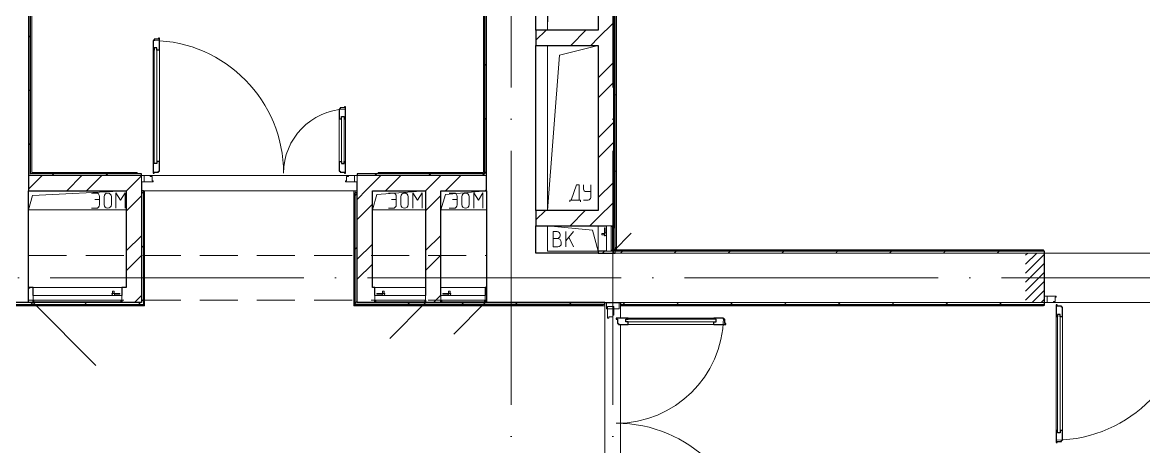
# Model space of a CAD drawing. Header units: millimetres. Extents: x -21010 to 105841, y -18351 to 135084.
# Drawn here: x 7408 to 16247, y 3746 to 7086 of the extents above; entities that cross this region are included whole.
import ezdxf

# ---------------------------------------------------------------- set-up
doc = ezdxf.new("R2010")
doc.units = ezdxf.units.MM
for name, pattern in [('ADSK_Линия сетки', [2500, 2000, -250, 0, -250]), ('ADSK_Сверху', [450, 300, -150]), ('ADSK_Штриховая_ш2 п1_5', [4.5, 3, -1.5])]:
    doc.linetypes.add(name, pattern=pattern)
for name, color, linetype, lineweight in [('Витраж', 7, 'Continuous', 9), ('Двери', 7, 'Continuous', 9), ('Линии', 7, 'Continuous', 9), ('Оборудование', 7, 'Continuous', 18), ('Ограждение', 7, 'Continuous', 9), ('Оси', 7, 'Continuous', 9), ('Перекрытие', 7, 'Continuous', 18), ('Стены внутренние', 7, 'Continuous', 18), ('Стены наружные', 7, 'Continuous', 18), ('Стены штриховка', 7, 'Continuous', 13)]:
    doc.layers.add(name, color=color, linetype=linetype, lineweight=lineweight)
doc.layers.add('Двери открывание', color=7, linetype='Continuous', lineweight=9, true_color=0xc0c0c0)

# ---------------------------------------------------------------- blocks, each defined once
blk = doc.blocks.new('1 этаж 21082025')
at = {"lineweight": 18}
for p, q in [((17285, -36450), (17285, -32510)), ((17285, -36450), (17380, -32593.1)), ((17285, -37870), (17285, -36570)), ((17685, -36570), (17379.6, -36646.1)), ((17379.6, -36646.1), (17285, -37870)), ((13965, -37715), (13225.5, -37751.7)), ((13691, -37732.3), (13727.5, -37732.3)), ((13884, -37729.7), (13920.6, -37789.7)), ((13884, -37852.3), (13884, -37729.7)), ((13957.1, -37729.7), (13920.6, -37789.7)), ((13957.1, -37852.3), (13957.1, -37729.7)), ((16325, -37715), (15941, -37744.9)), ((16031, -37732.3), (16067.5, -37732.3)), ((16224, -37729.7), (16260.6, -37789.7)), ((16224, -37852.3), (16224, -37729.7)), ((16297.1, -37729.7), (16260.6, -37789.7)), ((16297.1, -37852.3), (16297.1, -37729.7)), ((16805, -37715), (16481, -37744.9)), ((16511, -37732.3), (16547.5, -37732.3)), ((16704, -37729.7), (16740.6, -37789.7)), ((16704, -37852.3), (16704, -37729.7)), ((16777.1, -37729.7), (16740.6, -37789.7)), ((16777.1, -37852.3), (16777.1, -37729.7)), ((17515.7, -37667.5), (17471.8, -37787.4)), ((17535.3, -37667.5), (17515.7, -37667.5)), ((17535.2, -37787.5), (17535.3, -37667.5)), ((17569.4, -37700.9), (17569.5, -37667.5)), ((17626.8, -37721), (17589.4, -37720.9)), ((17626.7, -37767.6), (17626.8, -37667.6)), ((13195, -37865), (13225.5, -37751.7)), ((13717.1, -37784.5), (13753.6, -37784.5)), ((13753.6, -37758.4), (13753.6, -37826.2)), ((13790.1, -37823.6), (13790.1, -37761)), ((13847.5, -37823.6), (13847.5, -37761)), ((15905, -37865), (15941, -37744.9)), ((16057.1, -37784.5), (16093.6, -37784.5)), ((16093.6, -37758.4), (16093.6, -37826.2)), ((16130.1, -37823.6), (16130.1, -37761)), ((16187.5, -37823.6), (16187.5, -37761)), ((16445, -37865), (16481, -37744.9)), ((16537.1, -37784.5), (16573.6, -37784.5)), ((16573.6, -37758.4), (16573.6, -37826.2)), ((16610.1, -37823.6), (16610.1, -37761)), ((16667.5, -37823.6), (16667.5, -37761)), ((17461.8, -37787.4), (17461.8, -37802.4)), ((17471.8, -37787.4), (17461.8, -37787.4)), ((17471.8, -37787.4), (17535.2, -37787.5)), ((17535.2, -37787.5), (17545.2, -37787.5)), ((17545.2, -37787.5), (17545.1, -37802.5)), ((17569.3, -37787.5), (17606.7, -37787.6)), ((13965, -37865), (13195, -37865)), ((13691, -37852.3), (13727.5, -37852.3)), ((16325, -37865), (15905, -37865)), ((16031, -37852.3), (16067.5, -37852.3)), ((16805, -37865), (16445, -37865)), ((16511, -37852.3), (16547.5, -37852.3)), ((17639.8, -38024.7), (17285, -37990)), ((17285, -38190), (17285, -37990)), ((17361.1, -38036.3), (17331.1, -38036.3)), ((17331.1, -38036.3), (17331.1, -38156.3)), ((17364.5, -38089.6), (17331.1, -38089.6)), ((17384.5, -38069.6), (17384.5, -38059.6)), ((17491.1, -38036.3), (17431.1, -38107.8)), ((17431.1, -38156.3), (17431.1, -38036.3)), ((17491.1, -38156.3), (17455.2, -38079.1)), ((17685, -38190), (17639.8, -38024.7)), ((17331.1, -38156.3), (17367.8, -38156.3)), ((17394.5, -38129.6), (17394.5, -38119.6)), ((17685, -38190), (17285, -38190))]:
    blk.add_line(p, q, dxfattribs=at)
for centre, radius, start, end in [((13727.5, -37758.4), 26.1, 0, 90), ((13818.8, -37761), 28.7, 0, 180), ((16067.5, -37758.4), 26.1, 0, 90), ((16158.8, -37761), 28.7, 0, 180), ((16547.5, -37758.4), 26.1, 0, 90), ((16638.8, -37761), 28.7, 0, 180), ((17589.4, -37700.9), 20, 179.91297, 269.91297), ((13727.5, -37826.2), 26.1, 270, 0), ((13818.8, -37823.6), 28.7, 180, 0), ((16067.5, -37826.2), 26.1, 270, 0), ((16158.8, -37823.6), 28.7, 180, 0), ((16547.5, -37826.2), 26.1, 270, 0), ((16638.8, -37823.6), 28.7, 180, 0), ((17606.7, -37767.6), 20, 269.91297, 359.91297), ((17361.1, -38059.6), 23.3, 0, 90), ((17364.5, -38069.6), 20, 270, 0), ((17364.5, -38119.6), 30, 0, 90), ((17367.8, -38129.6), 26.7, 270, 0)]:
    blk.add_arc(centre, radius, start, end, dxfattribs=at)
at = {"layer": 'Витраж', "lineweight": 18}
for p, q in [((17750, -38595), (17750, -38645)), ((17850, -38595), (17750, -38595)), ((17850, -38645), (17850, -38595)), ((17750, -38645), (17760, -38645)), ((17810, -38645), (17850, -38645))]:
    blk.add_line(p, q, dxfattribs=at)
at = {"layer": 'Двери', "lineweight": 30}
for p, q in [((14185, -36531), (14177, -36531)), ((14177, -36531), (14177, -36607)), ((14219, -36522), (14185, -36522)), ((14185, -36522), (14185, -36531)), ((14186, -36589), (14186, -36607)), ((14207, -36589), (14186, -36589)), ((14207, -36607), (14207, -36589)), ((14227, -36513), (14219, -36513)), ((14219, -36513), (14219, -36522)), ((14227, -36607), (14227, -36513)), ((14186, -36607), (14177, -36607)), ((14227, -36607), (14207, -36607)), ((15651, -37071), (15643, -37071)), ((15643, -37071), (15643, -37147)), ((15685, -37062), (15651, -37062)), ((15651, -37062), (15651, -37071)), ((15693, -37053), (15685, -37053)), ((15685, -37053), (15685, -37062)), ((15693, -37147), (15693, -37053)), ((15643, -37147), (15663, -37147)), ((15663, -37147), (15663, -37129)), ((15663, -37129), (15684, -37129)), ((15684, -37129), (15684, -37147)), ((15684, -37147), (15693, -37147)), ((14177, -37483), (14177, -37577)), ((14186, -37483), (14177, -37483)), ((14186, -37501), (14186, -37483)), ((14207, -37501), (14186, -37501)), ((14207, -37483), (14207, -37501)), ((14227, -37483), (14207, -37483)), ((14219, -37568), (14219, -37559)), ((14219, -37559), (14227, -37559)), ((14227, -37559), (14227, -37483)), ((15643, -37483), (15643, -37559)), ((15643, -37483), (15663, -37483)), ((15643, -37559), (15651, -37559)), ((15651, -37559), (15651, -37568)), ((15663, -37483), (15663, -37501)), ((15663, -37501), (15684, -37501)), ((15684, -37483), (15693, -37483)), ((15684, -37501), (15684, -37483)), ((15693, -37577), (15693, -37483)), ((14177, -37577), (14185, -37577)), ((14185, -37577), (14185, -37568)), ((14185, -37568), (14219, -37568)), ((15651, -37568), (15685, -37568)), ((15685, -37568), (15685, -37577)), ((15685, -37577), (15693, -37577)), ((21305, -38613), (21297, -38613)), ((21297, -38613), (21297, -38707)), ((21305, -38622), (21305, -38613)), ((21339, -38622), (21305, -38622)), ((21339, -38631), (21339, -38622)), ((21306, -38707), (21297, -38707)), ((21306, -38689), (21306, -38707)), ((21327, -38689), (21306, -38689)), ((21327, -38707), (21327, -38689)), ((21347, -38707), (21327, -38707)), ((21347, -38631), (21339, -38631)), ((21347, -38707), (21347, -38631)), ((17922, -38717), (17828, -38717)), ((17828, -38717), (17828, -38725)), ((17828, -38725), (17837, -38725)), ((17837, -38725), (17837, -38759)), ((17837, -38759), (17846, -38759)), ((17846, -38759), (17846, -38767)), ((17846, -38767), (17922, -38767)), ((17904, -38726), (17922, -38726)), ((17904, -38747), (17904, -38726)), ((17922, -38747), (17904, -38747)), ((17922, -38726), (17922, -38717)), ((17922, -38767), (17922, -38747)), ((18674, -38717), (18598, -38717)), ((18598, -38726), (18598, -38717)), ((18616, -38726), (18598, -38726)), ((18598, -38747), (18616, -38747)), ((18598, -38767), (18598, -38747)), ((18598, -38767), (18692, -38767)), ((18616, -38747), (18616, -38726)), ((18674, -38725), (18674, -38717)), ((18683, -38725), (18674, -38725)), ((18683, -38759), (18683, -38725)), ((18692, -38759), (18683, -38759)), ((18692, -38767), (18692, -38759)), ((21297, -39603), (21297, -39697)), ((21306, -39603), (21297, -39603)), ((21306, -39621), (21306, -39603)), ((21327, -39621), (21306, -39621)), ((21327, -39603), (21327, -39621)), ((21347, -39603), (21327, -39603)), ((21339, -39688), (21339, -39679)), ((21339, -39679), (21347, -39679)), ((21347, -39679), (21347, -39603)), ((21297, -39697), (21305, -39697)), ((21305, -39697), (21305, -39688)), ((21305, -39688), (21339, -39688))]:
    blk.add_line(p, q, dxfattribs=at)
at = {"layer": 'Двери'}
for p, q in [((14186, -36589), (14186, -37501)), ((14207, -36589), (14186, -36589)), ((14207, -37501), (14207, -36589)), ((14177, -36607), (14177, -37483)), ((14227, -37483), (14227, -36607)), ((15643, -37147), (15643, -37483)), ((15663, -37501), (15663, -37129)), ((15663, -37129), (15684, -37129)), ((15684, -37129), (15684, -37501)), ((15693, -37483), (15693, -37147)), ((14186, -37501), (14207, -37501)), ((15684, -37501), (15663, -37501)), ((14085, -37595), (14085, -37645)), ((14105, -37595), (14085, -37595)), ((14085, -37645), (14105, -37645)), ((14105, -37645), (14105, -37595)), ((14154, -37595), (14105, -37595)), ((14105, -37595), (14105, -37645)), ((14105, -37645), (14177, -37645)), ((14154, -37603), (14154, -37595)), ((14168, -37603), (14154, -37603)), ((14168, -37637), (14168, -37603)), ((14177, -37637), (14168, -37637)), ((14177, -37645), (14177, -37637)), ((15702, -37637), (15693, -37637)), ((15693, -37637), (15693, -37645)), ((15693, -37645), (15765, -37645)), ((15716, -37603), (15702, -37603)), ((15702, -37603), (15702, -37637)), ((15716, -37595), (15716, -37603)), ((15765, -37595), (15716, -37595)), ((15785, -37595), (15765, -37595)), ((15765, -37595), (15765, -37645)), ((15765, -37645), (15765, -37595)), ((15765, -37645), (15785, -37645)), ((15785, -37645), (15785, -37595)), ((21205, -38545), (21205, -38595)), ((21225, -38545), (21205, -38545)), ((21205, -38595), (21225, -38595)), ((21225, -38595), (21225, -38545)), ((21297, -38545), (21225, -38545)), ((21225, -38545), (21225, -38595)), ((21225, -38595), (21274, -38595)), ((21274, -38595), (21274, -38587)), ((21274, -38587), (21288, -38587)), ((21288, -38587), (21288, -38553)), ((21288, -38553), (21297, -38553)), ((21297, -38553), (21297, -38545)), ((17810, -38625), (17760, -38625)), ((17760, -38625), (17760, -38645)), ((17760, -38645), (17810, -38645)), ((17810, -38645), (17760, -38645)), ((17760, -38645), (17760, -38717)), ((17768, -38717), (17768, -38708)), ((17768, -38708), (17802, -38708)), ((17802, -38708), (17802, -38694)), ((17802, -38694), (17810, -38694)), ((17810, -38645), (17810, -38625)), ((17810, -38694), (17810, -38645)), ((21297, -38707), (21297, -39603)), ((21306, -38689), (21327, -38689)), ((21306, -39621), (21306, -38689)), ((21327, -38689), (21327, -39621)), ((21347, -39603), (21347, -38707)), ((17760, -38717), (17768, -38717)), ((17904, -38726), (17904, -38747)), ((18616, -38726), (17904, -38726)), ((17904, -38747), (18616, -38747)), ((18598, -38717), (17922, -38717)), ((17922, -38767), (18598, -38767)), ((18616, -38747), (18616, -38726)), ((21327, -39621), (21306, -39621))]:
    blk.add_line(p, q, dxfattribs=at)
at = {"layer": 'Двери', "linetype": 'Continuous', "lineweight": 18}
for p, q in [((21143.6, -38205), (21055, -38293.6)), ((21072.9, -38205), (21055, -38222.9)), ((21205, -38214.3), (21055, -38364.3)), ((21205, -38285.1), (21055, -38435.1)), ((21205, -38355.8), (21055, -38505.8)), ((21205, -38426.5), (21055, -38576.5)), ((21205, -38497.2), (21107.2, -38595)), ((21205, -38567.9), (21177.9, -38595))]:
    blk.add_line(p, q, dxfattribs=at)
at = {"layer": 'Двери', "linetype": 'ADSK_Штриховая_ш2 п1_5'}
for p, q in [((21205, -38205), (21055, -38205)), ((21205, -38595), (21205, -38205)), ((21055, -38595), (21205, -38595))]:
    blk.add_line(p, q, dxfattribs=at)
at = {"layer": 'Двери открывание'}
for centre, radius, start, end in [((14159, -37577), 1046, 0, 89.01398), ((15711, -37577), 506, 92.03862, 180), ((21279, -38613), 1066, 270.96752, 0), ((17828, -38699), 846, 270, 358.78085), ((17828, -40591), 1046, 0.98602, 90)]:
    blk.add_arc(centre, radius, start, end, dxfattribs=at)
at = {"layer": 'Линии', "linetype": 'ADSK_Сверху'}
for p, q in [((13195, -38225), (16805, -38225)), ((13195, -38575), (16805, -38575))]:
    blk.add_line(p, q, dxfattribs=at)
at = {"layer": 'Оборудование'}
for p, q in [((17734.6, -38005.8), (17734.6, -38051.7)), ((17739.6, -38005.8), (17734.6, -38005.8)), ((17739.6, -38051.7), (17739.6, -38005.8)), ((17786.4, -37990), (17750, -37990)), ((17750, -37990), (17750, -38190)), ((17787.3, -38189.1), (17787.3, -37990.9)), ((17797, -37997), (17787.3, -37997)), ((17798, -38182), (17798, -37998)), ((17732.1, -38050.4), (17714.7, -38050.4)), ((17714.7, -38050.4), (17714.7, -38062.6)), ((17714.7, -38062.6), (17732.1, -38062.6)), ((17734.1, -38048.4), (17732.1, -38050.4)), ((17732.1, -38050.4), (17732.1, -38062.6)), ((17732.1, -38062.6), (17734.1, -38064.6)), ((17750, -38046.8), (17734.1, -38046.8)), ((17734.1, -38046.8), (17734.1, -38066.1)), ((17734.1, -38066.1), (17750, -38066.1)), ((17734.6, -38061.3), (17734.6, -38069.6)), ((17734.6, -38069.6), (17739.6, -38069.6)), ((17739.6, -38069.6), (17739.6, -38061.3)), ((17797, -38018), (17798.4, -38018)), ((17797, -38018), (17798.4, -38018)), ((17805, -38009), (17799.5, -38009)), ((17805, -38171), (17805, -38009)), ((17807, -38018), (17805, -38018)), ((17805, -38190), (17946.4, -38048.6)), ((17805, -38086.5), (17807, -38086.5)), ((17807, -38022), (17807, -38018)), ((17807, -38022), (17807, -38082.5)), ((17807, -38086.5), (17807, -38082.5)), ((17798.4, -38162), (17797, -38162)), ((17797, -38162), (17798.5, -38162)), ((17799.5, -38171), (17805, -38171)), ((17750, -38190), (17786.4, -38190)), ((17787.3, -38183), (17797, -38183)), ((13858.7, -38524.6), (13850.4, -38524.6)), ((13850.4, -38524.6), (13850.4, -38529.6)), ((13850.4, -38529.6), (13858.7, -38529.6)), ((13853.9, -38524.1), (13853.9, -38540)), ((13873.2, -38524.1), (13853.9, -38524.1)), ((13857.4, -38522.1), (13855.4, -38524.1)), ((13857.4, -38504.7), (13857.4, -38522.1)), ((13869.6, -38504.7), (13857.4, -38504.7)), ((13869.6, -38522.1), (13857.4, -38522.1)), ((13914.2, -38524.6), (13868.3, -38524.6)), ((13868.3, -38529.6), (13914.2, -38529.6)), ((13869.6, -38522.1), (13869.6, -38504.7)), ((13871.6, -38524.1), (13869.6, -38522.1)), ((13873.2, -38540), (13873.2, -38524.1)), ((13914.2, -38529.6), (13914.2, -38524.6)), ((15940.8, -38524.6), (15940.8, -38529.6)), ((15986.7, -38524.6), (15940.8, -38524.6)), ((15940.8, -38529.6), (15986.7, -38529.6)), ((15981.8, -38524.1), (15981.8, -38540)), ((16001.1, -38524.1), (15981.8, -38524.1)), ((15985.4, -38522.1), (15983.4, -38524.1)), ((15985.4, -38504.7), (15985.4, -38522.1)), ((15997.6, -38504.7), (15985.4, -38504.7)), ((15997.6, -38522.1), (15985.4, -38522.1)), ((16004.6, -38524.6), (15996.3, -38524.6)), ((15996.3, -38529.6), (16004.6, -38529.6)), ((15997.6, -38522.1), (15997.6, -38504.7)), ((15999.6, -38524.1), (15997.6, -38522.1)), ((16001.1, -38540), (16001.1, -38524.1)), ((16004.6, -38529.6), (16004.6, -38524.6)), ((16460.8, -38524.6), (16460.8, -38529.6)), ((16506.7, -38524.6), (16460.8, -38524.6)), ((16460.8, -38529.6), (16506.7, -38529.6)), ((16501.8, -38524.1), (16501.8, -38540)), ((16521.1, -38524.1), (16501.8, -38524.1)), ((16505.4, -38522.1), (16503.4, -38524.1)), ((16505.4, -38504.7), (16505.4, -38522.1)), ((16517.6, -38504.7), (16505.4, -38504.7)), ((16517.6, -38522.1), (16505.4, -38522.1)), ((16524.6, -38524.6), (16516.3, -38524.6)), ((16516.3, -38529.6), (16524.6, -38529.6)), ((16517.6, -38522.1), (16517.6, -38504.7)), ((16519.6, -38524.1), (16517.6, -38522.1)), ((16521.1, -38540), (16521.1, -38524.1)), ((16524.6, -38529.6), (16524.6, -38524.6)), ((13230, -38540), (13230, -38576.4)), ((13930, -38540), (13230, -38540)), ((13230, -38595), (13725, -39090)), ((13230.9, -38577.3), (13929.1, -38577.3)), ((13237, -38577.3), (13237, -38587)), ((13238, -38588), (13922, -38588)), ((13249, -38589.5), (13249, -38595)), ((13249, -38595), (13911, -38595)), ((13911, -38595), (13911, -38589.5)), ((13923, -38587), (13923, -38577.3)), ((13930, -38576.4), (13930, -38540)), ((15925, -38540), (15925, -38576.4)), ((16325, -38540), (15925, -38540)), ((15925.9, -38577.3), (16324.1, -38577.3)), ((15932, -38577.3), (15932, -38587)), ((15933, -38588), (16317, -38588)), ((15944, -38589.5), (15944, -38595)), ((15944, -38595), (16306, -38595)), ((16325, -38595), (16042.2, -38877.8)), ((16306, -38595), (16306, -38589.5)), ((16318, -38587), (16318, -38577.3)), ((16325, -38576.4), (16325, -38540)), ((16445, -38540), (16445, -38576.4)), ((16795, -38540), (16445, -38540)), ((16445.9, -38577.3), (16794.1, -38577.3)), ((16452, -38577.3), (16452, -38587)), ((16453, -38588), (16787, -38588)), ((16464, -38589.5), (16464, -38595)), ((16464, -38595), (16776, -38595)), ((16795, -38595), (16547.5, -38842.5)), ((16767, -38587), (16767, -38588.2)), ((16767, -38588.2), (16767, -38587)), ((16776, -38595), (16776, -38589.5)), ((16788, -38587), (16788, -38577.3)), ((16795, -38576.4), (16795, -38540))]:
    blk.add_line(p, q, dxfattribs=at)
for points, knots in [([(17787.3, -37990.9), (17787.3, -37990.8), (17787.3, -37990.7), (17787.2, -37990.6), (17787.2, -37990.4), (17787, -37990.3), (17786.8, -37990.1), (17786.6, -37990), (17786.5, -37990), (17786.4, -37990)], [0, 0, 0, 0, 0.166667, 0.25, 0.333333, 0.5, 0.666667, 0.833333, 1, 1, 1, 1]), ([(17798, -37998), (17798, -37997.9), (17798, -37997.7), (17797.9, -37997.6), (17797.9, -37997.5), (17797.8, -37997.4), (17797.7, -37997.2), (17797.5, -37997.1), (17797.3, -37997), (17797.1, -37997), (17797, -37997)], [0, 0, 0, 0, 0.166667, 0.25, 0.333333, 0.416667, 0.541667, 0.666667, 0.833333, 1, 1, 1, 1]), ([(17799.5, -38009), (17799.4, -38009), (17799.2, -38009), (17798.9, -38008.9), (17798.8, -38008.8), (17798.6, -38008.7), (17798.4, -38008.6), (17798.3, -38008.4), (17798.2, -38008.2), (17798.1, -38008.1), (17798, -38007.8), (17798, -38007.6), (17798, -38007.5)], [0, 0, 0, 0, 0.166667, 0.25, 0.333333, 0.416667, 0.5, 0.583333, 0.666667, 0.75, 0.833333, 1, 1, 1, 1]), ([(17797, -38183), (17797.1, -38183), (17797.3, -38183), (17797.5, -38182.9), (17797.7, -38182.8), (17797.8, -38182.6), (17797.9, -38182.5), (17797.9, -38182.4), (17798, -38182.3), (17798, -38182.1), (17798, -38182)], [-1, -1, -1, -1, -0.833333, -0.666667, -0.541667, -0.416667, -0.333333, -0.25, -0.166667, 0, 0, 0, 0]), ([(17798, -38172.5), (17798, -38172.4), (17798, -38172.2), (17798.1, -38171.9), (17798.2, -38171.8), (17798.3, -38171.6), (17798.4, -38171.4), (17798.6, -38171.3), (17798.8, -38171.2), (17798.9, -38171.1), (17799.2, -38171), (17799.4, -38171), (17799.5, -38171)], [-1, -1, -1, -1, -0.833333, -0.75, -0.666667, -0.583333, -0.5, -0.416667, -0.333333, -0.25, -0.166667, 0, 0, 0, 0]), ([(17786.4, -38190), (17786.5, -38190), (17786.6, -38190), (17786.8, -38189.9), (17787, -38189.7), (17787.2, -38189.6), (17787.2, -38189.4), (17787.3, -38189.3), (17787.3, -38189.2), (17787.3, -38189.1)], [-1, -1, -1, -1, -0.833333, -0.666667, -0.5, -0.333333, -0.25, -0.166667, 0, 0, 0, 0]), ([(13230, -38576.4), (13230, -38576.5), (13230, -38576.6), (13230.1, -38576.8), (13230.3, -38577), (13230.4, -38577.2), (13230.6, -38577.2), (13230.7, -38577.3), (13230.8, -38577.3), (13230.9, -38577.3)], [-1, -1, -1, -1, -0.833333, -0.666667, -0.5, -0.333333, -0.25, -0.166667, 0, 0, 0, 0]), ([(13237, -38587), (13237, -38587.1), (13237, -38587.3), (13237.1, -38587.5), (13237.2, -38587.7), (13237.4, -38587.8), (13237.5, -38587.9), (13237.6, -38587.9), (13237.7, -38588), (13237.9, -38588), (13238, -38588)], [-1, -1, -1, -1, -0.833333, -0.666667, -0.541667, -0.416667, -0.333333, -0.25, -0.166667, 0, 0, 0, 0]), ([(13247.5, -38588), (13247.6, -38588), (13247.8, -38588), (13248.1, -38588.1), (13248.2, -38588.2), (13248.4, -38588.3), (13248.6, -38588.4), (13248.7, -38588.6), (13248.8, -38588.8), (13248.9, -38588.9), (13249, -38589.2), (13249, -38589.4), (13249, -38589.5)], [-1, -1, -1, -1, -0.833333, -0.75, -0.666667, -0.583333, -0.5, -0.416667, -0.333333, -0.25, -0.166667, 0, 0, 0, 0]), ([(13911, -38589.5), (13911, -38589.4), (13911, -38589.2), (13911.1, -38588.9), (13911.2, -38588.8), (13911.3, -38588.6), (13911.4, -38588.4), (13911.6, -38588.3), (13911.8, -38588.2), (13911.9, -38588.1), (13912.2, -38588), (13912.4, -38588), (13912.5, -38588)], [0, 0, 0, 0, 0.166667, 0.25, 0.333333, 0.416667, 0.5, 0.583333, 0.666667, 0.75, 0.833333, 1, 1, 1, 1]), ([(13922, -38588), (13922.1, -38588), (13922.3, -38588), (13922.4, -38587.9), (13922.5, -38587.9), (13922.6, -38587.8), (13922.8, -38587.7), (13922.9, -38587.5), (13923, -38587.3), (13923, -38587.1), (13923, -38587)], [0, 0, 0, 0, 0.166667, 0.25, 0.333333, 0.416667, 0.541667, 0.666667, 0.833333, 1, 1, 1, 1]), ([(13929.1, -38577.3), (13929.2, -38577.3), (13929.3, -38577.3), (13929.4, -38577.2), (13929.6, -38577.2), (13929.7, -38577), (13929.9, -38576.8), (13930, -38576.6), (13930, -38576.5), (13930, -38576.4)], [0, 0, 0, 0, 0.166667, 0.25, 0.333333, 0.5, 0.666667, 0.833333, 1, 1, 1, 1]), ([(15925, -38576.4), (15925, -38576.5), (15925, -38576.6), (15925.1, -38576.8), (15925.2, -38577), (15925.4, -38577.1), (15925.5, -38577.2), (15925.7, -38577.3), (15925.8, -38577.3), (15925.9, -38577.3)], [0, 0, 0, 0, 0.166667, 0.333333, 0.458333, 0.583333, 0.708333, 0.833333, 1, 1, 1, 1]), ([(15932, -38587), (15932, -38587.1), (15932, -38587.3), (15932.1, -38587.5), (15932.2, -38587.7), (15932.4, -38587.8), (15932.5, -38587.9), (15932.6, -38587.9), (15932.7, -38588), (15932.9, -38588), (15933, -38588)], [0, 0, 0, 0, 0.166667, 0.333333, 0.458333, 0.583333, 0.666667, 0.75, 0.833333, 1, 1, 1, 1]), ([(15942.5, -38588), (15942.6, -38588), (15942.8, -38588), (15943.1, -38588.1), (15943.2, -38588.2), (15943.4, -38588.3), (15943.6, -38588.4), (15943.7, -38588.6), (15943.8, -38588.8), (15943.9, -38588.9), (15944, -38589.2), (15944, -38589.4), (15944, -38589.5)], [0, 0, 0, 0, 0.166667, 0.25, 0.333333, 0.416667, 0.5, 0.583333, 0.666667, 0.75, 0.833333, 1, 1, 1, 1]), ([(16306, -38589.5), (16306, -38589.4), (16306, -38589.2), (16306.1, -38588.9), (16306.2, -38588.8), (16306.3, -38588.6), (16306.4, -38588.4), (16306.6, -38588.3), (16306.8, -38588.2), (16306.9, -38588.1), (16307.2, -38588), (16307.4, -38588), (16307.5, -38588)], [-1, -1, -1, -1, -0.833333, -0.75, -0.666667, -0.583333, -0.5, -0.416667, -0.333333, -0.25, -0.166667, 0, 0, 0, 0]), ([(16317, -38588), (16317.1, -38588), (16317.3, -38588), (16317.4, -38587.9), (16317.5, -38587.9), (16317.6, -38587.8), (16317.8, -38587.7), (16317.9, -38587.5), (16318, -38587.3), (16318, -38587.1), (16318, -38587)], [-1, -1, -1, -1, -0.833333, -0.75, -0.666667, -0.583333, -0.458333, -0.333333, -0.166667, 0, 0, 0, 0]), ([(16324.1, -38577.3), (16324.2, -38577.3), (16324.3, -38577.3), (16324.5, -38577.2), (16324.6, -38577.1), (16324.8, -38577), (16324.9, -38576.8), (16325, -38576.6), (16325, -38576.5), (16325, -38576.4)], [-1, -1, -1, -1, -0.833333, -0.75, -0.583333, -0.458333, -0.333333, -0.166667, 0, 0, 0, 0]), ([(16445, -38576.4), (16445, -38576.5), (16445, -38576.6), (16445.1, -38576.8), (16445.2, -38577), (16445.4, -38577.1), (16445.5, -38577.2), (16445.7, -38577.3), (16445.8, -38577.3), (16445.9, -38577.3)], [0, 0, 0, 0, 0.166667, 0.333333, 0.458333, 0.583333, 0.708333, 0.833333, 1, 1, 1, 1]), ([(16452, -38587), (16452, -38587.1), (16452, -38587.3), (16452.1, -38587.5), (16452.2, -38587.7), (16452.4, -38587.8), (16452.5, -38587.9), (16452.6, -38587.9), (16452.7, -38588), (16452.9, -38588), (16453, -38588)], [0, 0, 0, 0, 0.166667, 0.333333, 0.458333, 0.583333, 0.666667, 0.75, 0.833333, 1, 1, 1, 1]), ([(16462.5, -38588), (16462.6, -38588), (16462.8, -38588), (16463.1, -38588.1), (16463.2, -38588.2), (16463.4, -38588.3), (16463.6, -38588.4), (16463.7, -38588.6), (16463.8, -38588.8), (16463.9, -38588.9), (16464, -38589.2), (16464, -38589.4), (16464, -38589.5)], [0, 0, 0, 0, 0.166667, 0.25, 0.333333, 0.416667, 0.5, 0.583333, 0.666667, 0.75, 0.833333, 1, 1, 1, 1]), ([(16776, -38589.5), (16776, -38589.4), (16776, -38589.2), (16776.1, -38588.9), (16776.2, -38588.8), (16776.3, -38588.6), (16776.4, -38588.4), (16776.6, -38588.3), (16776.8, -38588.2), (16776.9, -38588.1), (16777.2, -38588), (16777.4, -38588), (16777.5, -38588)], [-1, -1, -1, -1, -0.833333, -0.75, -0.666667, -0.583333, -0.5, -0.416667, -0.333333, -0.25, -0.166667, 0, 0, 0, 0]), ([(16787, -38588), (16787.1, -38588), (16787.3, -38588), (16787.4, -38587.9), (16787.5, -38587.9), (16787.6, -38587.8), (16787.8, -38587.7), (16787.9, -38587.5), (16788, -38587.3), (16788, -38587.1), (16788, -38587)], [-1, -1, -1, -1, -0.833333, -0.75, -0.666667, -0.583333, -0.458333, -0.333333, -0.166667, 0, 0, 0, 0]), ([(16794.1, -38577.3), (16794.2, -38577.3), (16794.3, -38577.3), (16794.5, -38577.2), (16794.6, -38577.1), (16794.8, -38577), (16794.9, -38576.8), (16795, -38576.6), (16795, -38576.5), (16795, -38576.4)], [-1, -1, -1, -1, -0.833333, -0.75, -0.583333, -0.458333, -0.333333, -0.166667, 0, 0, 0, 0])]:
    blk.add_open_spline(points, degree=3, knots=knots, dxfattribs=at)
at = {"layer": 'Ограждение'}
for p, q in [((17830, -38180), (17830, -32365)), ((16780, -37570), (16780, -35648.3)), ((13220, -37570), (13220, -35995)), ((14050, -37570), (13220, -37570)), ((14050, -37570), (14050, -37580)), ((15950, -37570), (16780, -37570)), ((15950, -37580), (15950, -37570)), ((14100, -37715), (14110, -37715)), ((14110, -38620), (14110, -37715)), ((15760, -37715), (15770, -37715)), ((15760, -37715), (15760, -38620)), ((15770, -37730), (15770, -37715)), ((17830, -38180), (17820, -38190)), ((21195, -38180), (17830, -38180)), ((21195, -38180), (21195, -38190)), ((12695, -38620), (14110, -38620)), ((14110, -38620), (14105, -38615)), ((15760, -38620), (15765, -38615)), ((15760, -38620), (17737.5, -38620)), ((17737.5, -38610), (17737.5, -38620)), ((17862.5, -38620), (17862.5, -38610)), ((17862.5, -38620), (21195, -38620)), ((21195, -38615), (21195, -38620))]:
    blk.add_line(p, q, dxfattribs=at)
at = {"layer": 'Ограждение', "linetype": 'Continuous'}
for p, q in [((17820, -36960.3), (17830, -36960.3)), ((17820, -37560.3), (17830, -37560.3)), ((14105, -38160.3), (14110, -38160.3)), ((15760, -38160.3), (15765, -38160.3)), ((17820, -38160.3), (17830, -38160.3)), ((17936, -38190), (17936, -38180)), ((18536, -38190), (18536, -38180)), ((19136, -38190), (19136, -38180)), ((19736, -38190), (19736, -38180)), ((20336, -38190), (20336, -38180)), ((20936, -38190), (20936, -38180)), ((13736, -38620), (13736, -38615)), ((16136, -38620), (16136, -38615)), ((16736, -38620), (16736, -38615)), ((17336, -38620), (17336, -38615)), ((17936, -38620), (17936, -38615)), ((18536, -38620), (18536, -38615)), ((19136, -38620), (19136, -38615)), ((19736, -38620), (19736, -38615)), ((20336, -38620), (20336, -38615)), ((20936, -38620), (20936, -38615))]:
    blk.add_line(p, q, dxfattribs=at)
at = {"layer": 'Оси', "linetype": 'ADSK_Линия сетки'}
for p, q in [((17000, -29900), (17000, -60626.1)), ((17800, -29900), (17800, -60626.1)), ((62867.3, -38400), (-14072.3, -38400))]:
    blk.add_line(p, q, dxfattribs=at)
at = {"layer": 'Перекрытие', "color": 49, "true_color": 0x464646}
for p, q in [((13965, -37865), (13195, -37865)), ((16325, -37865), (15905, -37865)), ((16805, -37865), (16445, -37865)), ((17285, -38190), (17285, -37990)), ((17685, -38190), (17285, -38190)), ((17737.5, -40700), (17737.5, -38620))]:
    blk.add_line(p, q, dxfattribs=at)
at = {"layer": 'Стены внутренние', "lineweight": 30}
for p, q in [((17195, -36450), (17195, -32510)), ((17195, -37870), (17195, -36570)), ((13195, -38595), (13195, -37715)), ((16805, -37715), (16805, -38595)), ((17195, -38205), (17195, -37990)), ((17685, -38205), (17195, -38205)), ((21205, -38595), (21205, -38205)), ((17737.5, -38595), (17862.5, -38595))]:
    blk.add_line(p, q, dxfattribs=at)
at = {"layer": 'Стены внутренние'}
for p, q in [((25455, -38205), (17820, -38205)), ((17862.5, -38595), (21205, -38595)), ((22636, -38595), (21274, -38595))]:
    blk.add_line(p, q, dxfattribs=at)
at = {"layer": 'Стены наружные', "lineweight": 30}
for p, q in [((13195, -30400), (13195, -37715)), ((16805, -37715), (16805, -30400)), ((13210, -37580), (13210, -30415)), ((16790, -30415), (16790, -37580)), ((17805, -32390), (17805, -38009)), ((17820, -38190), (17820, -32375)), ((17685, -32510), (17685, -36450)), ((17685, -36450), (17195, -36450)), ((17195, -36450), (17195, -36570)), ((17195, -36570), (17685, -36570)), ((17685, -36570), (17685, -37870)), ((13210, -37595), (13195, -37595)), ((14085, -37580), (13210, -37580)), ((14085, -37595), (14085, -37580)), ((14085, -37645), (14085, -38595)), ((16790, -37580), (15785, -37580)), ((15785, -37580), (15785, -37595)), ((15785, -38595), (15785, -37645)), ((13195, -37715), (13965, -37715)), ((13965, -37715), (13965, -38475)), ((14100, -37715), (14085, -37715)), ((14100, -37715), (14100, -38610)), ((14105, -37730), (14100, -37730)), ((14105, -38615), (14105, -37730)), ((15765, -37735), (15765, -38615)), ((15770, -37735), (15765, -37735)), ((15785, -37730), (15770, -37730)), ((15770, -38610), (15770, -37730)), ((15905, -37715), (16325, -37715)), ((15905, -38475), (15905, -37715)), ((16325, -37715), (16325, -38540)), ((16445, -37715), (16805, -37715)), ((16445, -38540), (16445, -37715)), ((17685, -37870), (17195, -37870)), ((17195, -37870), (17195, -37990)), ((17195, -37990), (17750, -37990)), ((17786.6, -37990), (17805, -37990)), ((17805, -38171), (17805, -38205)), ((17685, -38190), (17685, -38205)), ((17750, -38190), (17685, -38190)), ((17685, -38205), (17820, -38205)), ((17805, -38190), (17786.6, -38190)), ((21205, -38190), (17820, -38190)), ((21205, -38205), (21205, -38190)), ((13230, -38475), (13195, -38475)), ((13230, -38540), (13230, -38475)), ((13965, -38475), (13930, -38475)), ((13930, -38475), (13930, -38540)), ((15925, -38475), (15905, -38475)), ((15925, -38540), (15925, -38475)), ((16805, -38475), (16795, -38475)), ((16795, -38475), (16795, -38540)), ((12710, -38615), (14105, -38615)), ((13249, -38595), (12805, -38595)), ((13230, -38595), (13230, -38576.6)), ((14085, -38595), (13911, -38595)), ((13930, -38576.6), (13930, -38595)), ((15765, -38615), (17722.5, -38615)), ((17737.5, -38610), (15770, -38610)), ((15944, -38595), (15785, -38595)), ((15925, -38595), (15925, -38576.6)), ((16464, -38595), (16306, -38595)), ((16325, -38576.6), (16325, -38595)), ((16445, -38595), (16445, -38576.6)), ((17737.5, -38595), (16776, -38595)), ((16795, -38576.6), (16795, -38595)), ((17722.5, -38615), (17722.5, -38610)), ((17737.5, -38610), (17737.5, -38595)), ((17862.5, -38595), (17862.5, -38610)), ((17862.5, -38610), (17877.5, -38610)), ((17877.5, -38610), (17877.5, -38615)), ((17877.5, -38615), (21205, -38615)), ((21205, -38615), (21205, -38595))]:
    blk.add_line(p, q, dxfattribs=at)
at = {"layer": 'Стены наружные', "linetype": 'Continuous', "lineweight": 9}
for p, q in [((17685, -36511.3), (17805, -36391.3)), ((13195, -36507.1), (13210, -36492.1)), ((17195, -36529.9), (17274.9, -36450)), ((17469.2, -36570), (17589.2, -36450)), ((17626.3, -36570), (17685, -36511.3)), ((16790, -36730.5), (16805, -36715.5)), ((17685, -36825.6), (17805, -36705.6)), ((13195, -36931.4), (13210, -36916.4)), ((17685, -36982.8), (17805, -36862.8)), ((16790, -37154.8), (16805, -37139.8)), ((17685, -37297.1), (17805, -37177.1)), ((13195, -37355.7), (13210, -37340.7)), ((17685, -37454.3), (17805, -37334.3)), ((16790, -37579), (16805, -37564)), ((13195, -37701.1), (13301.1, -37595)), ((13379.9, -37595), (13394.9, -37580)), ((13495.4, -37715), (13615.4, -37595)), ((13652.5, -37715), (13772.5, -37595)), ((13804.2, -37595), (13819.2, -37580)), ((13966.9, -37715), (14085, -37596.9)), ((15862.7, -37705), (15972.7, -37595)), ((15925.5, -37595), (15940.5, -37580)), ((16009.9, -37715), (16129.9, -37595)), ((16324.2, -37715), (16444.2, -37595)), ((16349.8, -37595), (16364.8, -37580)), ((16481.3, -37715), (16601.3, -37595)), ((16774, -37595), (16789, -37580)), ((17685, -37768.6), (17805, -37648.6)), ((13965, -37716.9), (13966.9, -37715)), ((14085, -37738.5), (14100, -37723.5)), ((15770, -37750.5), (15785, -37735.5)), ((15785, -37782.7), (15862.7, -37705)), ((16795.6, -37715), (16805, -37705.6)), ((13965, -37874), (14085, -37754)), ((14100, -37794.2), (14105, -37789.2)), ((15765, -37755.5), (15770, -37750.5)), ((15765, -37826.2), (15770, -37821.2)), ((15785, -37939.9), (15905, -37819.9)), ((16325, -37871.3), (16445, -37751.3)), ((17685, -37925.7), (17805, -37805.7)), ((14100, -37864.9), (14105, -37859.9)), ((15765, -37896.9), (15770, -37891.9)), ((17195, -37944.3), (17269.3, -37870)), ((17463.6, -37990), (17583.6, -37870)), ((14100, -37935.6), (14105, -37930.6)), ((14100, -38006.3), (14105, -38001.3)), ((15765, -37967.6), (15770, -37962.6)), ((17620.7, -37990), (17685, -37925.7)), ((13965, -38188.3), (14085, -38068.3)), ((14100, -38077), (14105, -38072)), ((15765, -38038.4), (15770, -38033.4)), ((16325, -38185.6), (16445, -38065.6)), ((14085, -38162.7), (14100, -38147.7)), ((14100, -38147.7), (14105, -38142.7)), ((15765, -38109.1), (15770, -38104.1)), ((15765, -38179.8), (15770, -38174.8)), ((15770, -38174.8), (15785, -38159.8)), ((15785, -38254.2), (15905, -38134.2)), ((13965, -38345.5), (14085, -38225.5)), ((14100, -38218.4), (14105, -38213.4)), ((15765, -38250.5), (15770, -38245.5)), ((16325, -38342.8), (16445, -38222.8)), ((17720, -38205), (17735, -38190)), ((17861.1, -38205), (17876.1, -38190)), ((18285.4, -38205), (18300.4, -38190)), ((18709.6, -38205), (18724.6, -38190)), ((19133.9, -38205), (19148.9, -38190)), ((19558.2, -38205), (19573.2, -38190)), ((19982.4, -38205), (19997.4, -38190)), ((20406.7, -38205), (20421.7, -38190)), ((20830.9, -38205), (20845.9, -38190)), ((14100, -38289.1), (14105, -38284.1)), ((14100, -38359.9), (14105, -38354.9)), ((15765, -38321.2), (15770, -38316.2)), ((15785, -38411.3), (15905, -38291.3)), ((14100, -38430.6), (14105, -38425.6)), ((15765, -38391.9), (15770, -38386.9)), ((13195, -38486.9), (13206.9, -38475)), ((14100, -38501.3), (14105, -38496.3)), ((15765, -38462.6), (15770, -38457.6)), ((15765, -38533.3), (15770, -38528.3)), ((13208.5, -38615), (13213.5, -38610)), ((13213.5, -38610), (13228.5, -38595)), ((13279.2, -38615), (13284.2, -38610)), ((13349.9, -38615), (13354.9, -38610)), ((13420.6, -38615), (13425.6, -38610)), ((13491.3, -38615), (13496.3, -38610)), ((13562, -38615), (13567, -38610)), ((13632.7, -38615), (13637.7, -38610)), ((13637.7, -38610), (13652.7, -38595)), ((13703.4, -38615), (13708.4, -38610)), ((13774.1, -38615), (13779.1, -38610)), ((13844.9, -38615), (13849.9, -38610)), ((13915.6, -38615), (13920.6, -38610)), ((13986.3, -38615), (13991.3, -38610)), ((14029.8, -38595), (14085, -38539.8)), ((14057, -38615), (14062, -38610)), ((14062, -38610), (14077, -38595)), ((14085, -38587), (14100, -38572)), ((14100, -38572), (14105, -38567)), ((15765, -38604), (15770, -38599)), ((15770, -38599), (15785, -38584)), ((15824.7, -38615), (15829.7, -38610)), ((15895.5, -38615), (15900.5, -38610)), ((15915.6, -38595), (15925, -38585.6)), ((15966.2, -38615), (15971.2, -38610)), ((16036.9, -38615), (16041.9, -38610)), ((16107.6, -38615), (16112.6, -38610)), ((16178.3, -38615), (16183.3, -38610)), ((16183.3, -38610), (16198.3, -38595)), ((16249, -38615), (16254, -38610)), ((16319.7, -38615), (16324.7, -38610)), ((16387.1, -38595), (16445, -38537.1)), ((16390.4, -38615), (16395.4, -38610)), ((16461.1, -38615), (16466.1, -38610)), ((16531.9, -38615), (16536.9, -38610)), ((16602.6, -38615), (16607.6, -38610)), ((16607.6, -38610), (16622.6, -38595)), ((16673.3, -38615), (16678.3, -38610)), ((16744, -38615), (16749, -38610)), ((16814.7, -38615), (16819.7, -38610)), ((16885.4, -38615), (16890.4, -38610)), ((16956.1, -38615), (16961.1, -38610)), ((17026.8, -38615), (17031.8, -38610)), ((17031.8, -38610), (17046.8, -38595)), ((17097.5, -38615), (17102.5, -38610)), ((17168.3, -38615), (17173.3, -38610)), ((17239, -38615), (17244, -38610)), ((17309.7, -38615), (17314.7, -38610)), ((17380.4, -38615), (17385.4, -38610)), ((17451.1, -38615), (17456.1, -38610)), ((17456.1, -38610), (17471.1, -38595)), ((17521.8, -38615), (17526.8, -38610)), ((17592.5, -38615), (17597.5, -38610)), ((17663.2, -38615), (17668.2, -38610)), ((17877.5, -38612.9), (17880.4, -38610)), ((17880.4, -38610), (17895.4, -38595)), ((17946.1, -38615), (17951.1, -38610)), ((18016.8, -38615), (18021.8, -38610)), ((18087.5, -38615), (18092.5, -38610)), ((18158.2, -38615), (18163.2, -38610)), ((18228.9, -38615), (18233.9, -38610)), ((18299.6, -38615), (18304.6, -38610)), ((18304.6, -38610), (18319.6, -38595)), ((18370.3, -38615), (18375.3, -38610)), ((18441, -38615), (18446, -38610)), ((18511.8, -38615), (18516.8, -38610)), ((18582.5, -38615), (18587.5, -38610)), ((18653.2, -38615), (18658.2, -38610)), ((18723.9, -38615), (18728.9, -38610)), ((18728.9, -38610), (18743.9, -38595)), ((18794.6, -38615), (18799.6, -38610)), ((18865.3, -38615), (18870.3, -38610)), ((18936, -38615), (18941, -38610)), ((19006.7, -38615), (19011.7, -38610)), ((19077.4, -38615), (19082.4, -38610)), ((19148.2, -38615), (19153.2, -38610)), ((19153.2, -38610), (19168.2, -38595)), ((19218.9, -38615), (19223.9, -38610)), ((19289.6, -38615), (19294.6, -38610)), ((19360.3, -38615), (19365.3, -38610)), ((19431, -38615), (19436, -38610)), ((19501.7, -38615), (19506.7, -38610)), ((19572.4, -38615), (19577.4, -38610)), ((19577.4, -38610), (19592.4, -38595)), ((19643.1, -38615), (19648.1, -38610)), ((19713.8, -38615), (19718.8, -38610)), ((19784.5, -38615), (19789.5, -38610)), ((19855.3, -38615), (19860.3, -38610)), ((19926, -38615), (19931, -38610)), ((19996.7, -38615), (20001.7, -38610)), ((20001.7, -38610), (20016.7, -38595)), ((20067.4, -38615), (20072.4, -38610)), ((20138.1, -38615), (20143.1, -38610)), ((20208.8, -38615), (20213.8, -38610)), ((20279.5, -38615), (20284.5, -38610)), ((20350.2, -38615), (20355.2, -38610)), ((20420.9, -38615), (20425.9, -38610)), ((20425.9, -38610), (20440.9, -38595)), ((20491.7, -38615), (20496.7, -38610)), ((20562.4, -38615), (20567.4, -38610)), ((20633.1, -38615), (20638.1, -38610)), ((20703.8, -38615), (20708.8, -38610)), ((20774.5, -38615), (20779.5, -38610)), ((20845.2, -38615), (20850.2, -38610)), ((20850.2, -38610), (20865.2, -38595)), ((20915.9, -38615), (20920.9, -38610)), ((20986.6, -38615), (20991.6, -38610)), ((21057.3, -38615), (21062.3, -38610)), ((21128, -38615), (21133, -38610)), ((21198.8, -38615), (21203.8, -38610))]:
    blk.add_line(p, q, dxfattribs=at)
at = {"layer": 'Стены наружные'}
for p, q in [((14154, -37595), (15716, -37595)), ((15760, -37715), (14110, -37715)), ((15785, -37715), (15770, -37715)), ((17685, -38190), (17685, -37990)), ((13230, -38475), (13930, -38475)), ((15925, -38475), (16325, -38475)), ((16445, -38475), (16795, -38475)), ((17862.5, -38620), (17862.5, -38717)), ((17862.5, -38767), (17862.5, -40523))]:
    blk.add_line(p, q, dxfattribs=at)
at = {"layer": 'Стены штриховка'}
for p, q in [((14085, -37595), (13210, -37595)), ((16805, -37595), (15785, -37595)), ((17820, -38190), (17820, -38205)), ((12710, -38610), (14100, -38610)), ((17877.5, -38610), (21205, -38610))]:
    blk.add_line(p, q, dxfattribs=at)

msp = doc.modelspace()

# ---------------------------------------------------------------- block references
msp.add_blockref('1 этаж 21082025', (-5738, 43475))

doc.saveas('drawing.dxf')
